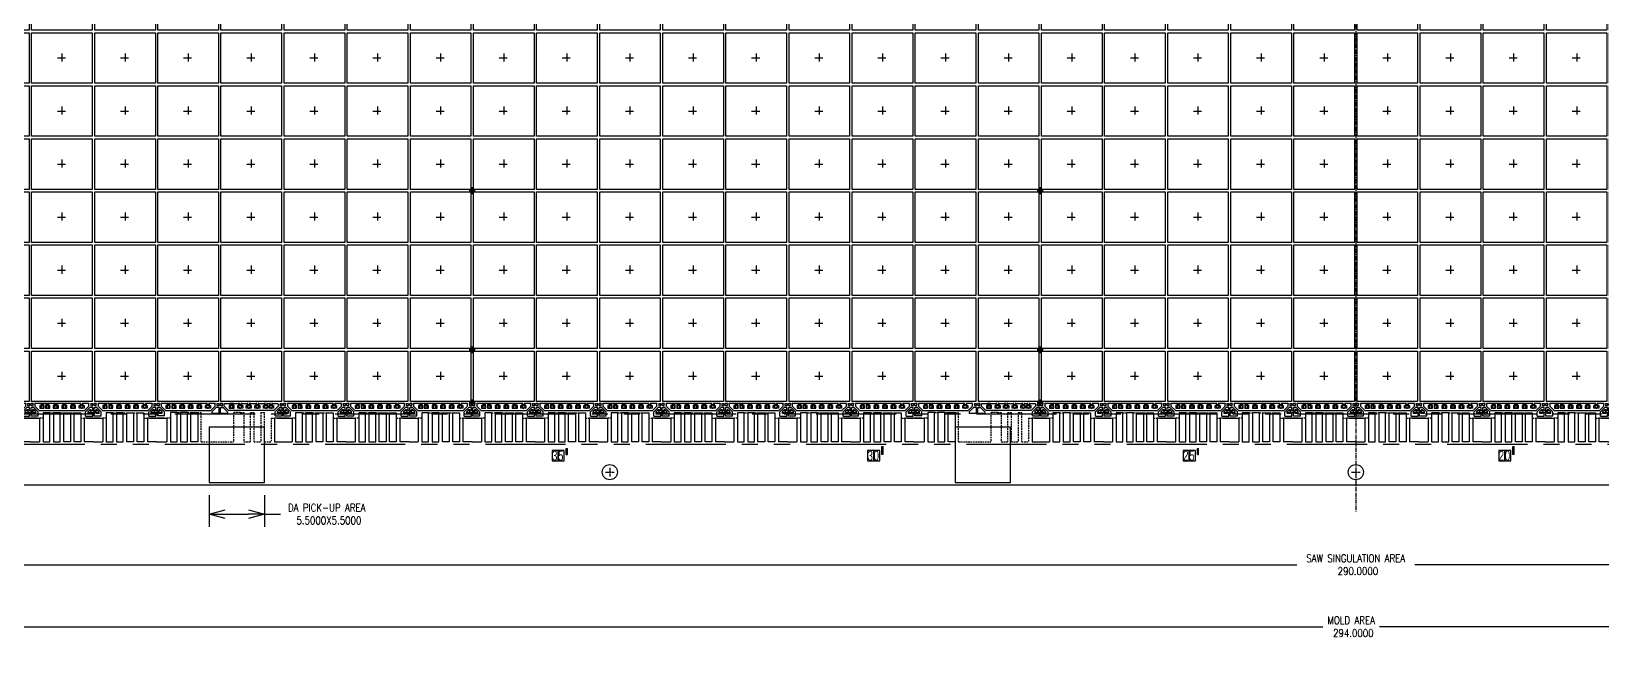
# Model space of a CAD drawing. Extents: x 0 to 864, y 0 to 559.
# Drawn here: x 182.7 to 493.7, y 220.7 to 342 of the extents above; entities that cross this region are included whole.
import ezdxf

# ---------------------------------------------------------------- set-up
doc = ezdxf.new("R2010")
doc.units = 0
doc.header["$LTSCALE"] = 12.7
doc.header["$MEASUREMENT"] = 0
doc.header["$PDMODE"] = 2
for name, pattern in [('CENTER', [2, 1.25, -0.25, 0.25, -0.25]), ('HIDDEN', [0.375, 0.25, -0.125]), ('PHANTOM', [2.5, 1.25, -0.25, 0.25, -0.25, 0.25, -0.25])]:
    doc.linetypes.add(name, pattern=pattern)
doc.layers.get('0').update_dxf_attribs({"linetype": 'CONTINUOUS'})
doc.layers.get('DEFPOINTS').update_dxf_attribs({"linetype": 'CONTINUOUS'})
for name, color, linetype in [('SH-01_CENTER', 2, 'CENTER'), ('SH-01_DIM', 4, 'CONTINUOUS'), ('SH-01_HATCH', 10, 'CONTINUOUS'), ('SH-01_HIDDEN', 6, 'HIDDEN'), ('SH-01_MISC', 5, 'CONTINUOUS'), ('SH-01_OBJECT', 7, 'CONTINUOUS'), ('SH-01_PHANTOM', 1, 'PHANTOM')]:
    doc.layers.add(name, color=color, linetype=linetype)
doc.styles.get("Standard").update_dxf_attribs({"font": 'simplex.shx', "width": 0.82})
doc.dimstyles.new('STANDARD$0', dxfattribs={"dimtxt": 0.18, "dimasz": 0.18, "dimexe": 0.18, "dimexo": 0.0625, "dimgap": 0.09, "dimtad": 0, "dimtih": 1, "dimtoh": 1, "dimdec": 4, "dimzin": 0, "dimdsep": 46, "dimtxsty": 'Standard', "dimcen": 0.09, "dimadec": 0, "dimazin": 0, "dimtfac": 1, "dimtdec": 4, "dimtofl": 0, "dimtmove": 0, "dimatfit": 3, "dimfxl": 1, "dimtolj": 1, "dimtzin": 0, "dimarcsym": 0})
pattern_1 = [(45, (204.533842, 204.71789), (-0.022097087, 0.022097087), [])]
pattern_2 = [(45, (237.58964, 197.382512), (-0.02209709, 0.02209709), [])]

# ---------------------------------------------------------------- blocks, each defined once
blk = doc.blocks.new('_Open30')
at = {"color": 0, "lineweight": -2}
for p, q in [((-1, 0.268), (0, 0)), ((0, 0), (-1, -0.268)), ((0, 0), (-1, 0))]:
    blk.add_line(p, q, dxfattribs=at)
blk = doc.blocks.new('*D138')
at = {"layer": 'DEFPOINTS', "color": 0, "ltscale": 0.05, "transparency": 16777216}
for p in [(739.03, 268.06), (151.03, 266.01), (739.03, 224.22)]:
    blk.add_point(p, dxfattribs=at)
at = {"layer": 'SH-01_DIM', "ltscale": 0.05, "transparency": 16777216}
for p, q in [((739.03, 265.52), (739.03, 221.68)), ((151.03, 263.47), (151.03, 221.68)), ((154.21, 224.22), (438.48, 224.22)), ((735.86, 224.22), (449.76, 224.22))]:
    blk.add_line(p, q, dxfattribs=at)
at = {"layer": 'SH-01_DIM', "ltscale": 0.05, "transparency": 16777216, "xscale": 3.175000000000011, "yscale": 3.175000000000011, "zscale": 3.175000000000011, "rotation": 180}
blk.add_blockref('_Open30', (151.03, 224.22), dxfattribs=at)
at = {"layer": 'SH-01_DIM', "ltscale": 0.05, "transparency": 16777216, "xscale": 3.175000000000011, "yscale": 3.175000000000011, "zscale": 3.175000000000011}
blk.add_blockref('_Open30', (739.03, 224.22), dxfattribs=at)
at = {"layer": 'SH-01_DIM', "ltscale": 0.05, "transparency": 16777216, "insert": (444.12, 224.22), "char_height": 1.524, "attachment_point": 5}
blk.add_mtext('\\A1;MOLD AREA\\P 294.0000', dxfattribs=at)
blk = doc.blocks.new('*D146')
at = {"layer": 'DEFPOINTS', "color": 0, "ltscale": 0.05, "transparency": 16777216}
for p in [(217.91, 252.76), (228.91, 252.76), (228.91, 246.5)]:
    blk.add_point(p, dxfattribs=at)
at = {"layer": 'SH-01_DIM', "ltscale": 0.05, "transparency": 16777216}
for p, q in [((217.91, 250.22), (217.91, 243.96)), ((228.91, 250.22), (228.91, 243.96)), ((221.08, 246.5), (225.73, 246.5)), ((228.91, 246.5), (232.08, 246.5))]:
    blk.add_line(p, q, dxfattribs=at)
at = {"layer": 'SH-01_DIM', "ltscale": 0.05, "transparency": 16777216, "xscale": 3.175000000000011, "yscale": 3.175000000000011, "zscale": 3.175000000000011, "rotation": 180}
blk.add_blockref('_Open30', (217.91, 246.5), dxfattribs=at)
at = {"layer": 'SH-01_DIM', "ltscale": 0.05, "transparency": 16777216, "xscale": 3.175000000000011, "yscale": 3.175000000000011, "zscale": 3.175000000000011}
blk.add_blockref('_Open30', (228.91, 246.5), dxfattribs=at)
at = {"layer": 'SH-01_DIM', "ltscale": 0.05, "transparency": 16777216, "insert": (241.23, 246.5), "char_height": 1.524, "attachment_point": 5}
blk.add_mtext('\\A1;DA PICK-UP AREA\\P 5.5000X5.5000', dxfattribs=at)
blk = doc.blocks.new('A$C548803C5')
at = {"layer": 'SH-01_CENTER', "ltscale": 0.05}
for p, q in [((0.55, 1), (1.45, 1)), ((1, 1.45), (1, 0.55))]:
    blk.add_line(p, q, dxfattribs=at)
at = {"layer": 'SH-01_MISC', "ltscale": 0.05}
blk.add_lwpolyline([(-2, 3.5), (4, 3.5), (4, -1.5), (-2, -1.5)], close=True, dxfattribs=at)
blk = doc.blocks.new('A$C4C6C51ED')
at = {"layer": 'SH-01_HATCH', "ltscale": 0.05}
h = blk.add_hatch(dxfattribs=at)
h.set_pattern_fill('ANSI31', color=10, scale=0.25)
h.set_pattern_definition([(45, (33.0558, -7.33538), (-0.02209709, 0.02209709), [])])
h.paths.add_polyline_path([(24.08, 3.58), (24.06, 3.58), (24.06, 3.76), (24.08, 3.76)])
h.paths.add_polyline_path([(24.58, 3.58), (24.56, 3.58), (24.56, 3.76), (24.58, 3.76)])
h.paths.add_polyline_path([(24.34, 3.58), (24.33, 3.58), (24.33, 3.76), (24.34, 3.76)])
h.paths.add_polyline_path([(25.19, 3.58), (25.18, 3.58), (25.18, 3.76), (25.19, 3.76)])
h.paths.add_polyline_path([(25.43, 3.58), (25.41, 3.58), (25.41, 3.76), (25.43, 3.76)])
h.paths.add_polyline_path([(26.28, 3.58), (26.26, 3.58), (26.26, 3.76), (26.28, 3.76)])
h.paths.add_polyline_path([(26.04, 3.58), (26.03, 3.58), (26.03, 3.58), (26.03, 3.76), (26.04, 3.76)])
h.paths.add_polyline_path([(27.13, 3.58), (27.11, 3.58), (27.11, 3.76), (27.13, 3.76)])
h.paths.add_polyline_path([(26.89, 3.58), (26.88, 3.58), (26.88, 3.58), (26.88, 3.76), (26.89, 3.76)])
h.paths.add_polyline_path([(27.74, 3.58), (27.73, 3.58), (27.73, 3.76), (27.74, 3.76)])
h = blk.add_hatch(dxfattribs=at)
h.set_pattern_fill('ANSI31', color=10, scale=0.25)
h.paths.add_polyline_path([(23.03, 2.85), (22.85, 2.85), (22.85, 2.83), (23.03, 2.83)])
h.paths.add_polyline_path([(28.95, 2.85), (28.78, 2.85), (28.78, 2.83), (28.95, 2.83)])
at = {"layer": 'SH-01_HIDDEN'}
for p, q in [((23.83, 3.76), (23.83, 3.83)), ((23.83, 3.58), (23.83, 3.43)), ((23.87, 3.83), (23.87, 3.71)), ((23.87, 3.66), (23.87, 3.71)), ((24.03, 3.71), (24.03, 3.83)), ((24.03, 3.71), (24.03, 3.66)), ((24.08, 3.83), (24.08, 3.76)), ((24.08, 3.43), (24.08, 3.58)), ((24.33, 3.76), (24.33, 3.83)), ((24.33, 3.58), (24.33, 3.43)), ((24.37, 3.83), (24.37, 3.71)), ((24.37, 3.66), (24.37, 3.71)), ((24.53, 3.71), (24.53, 3.83)), ((24.53, 3.71), (24.53, 3.66)), ((24.58, 3.83), (24.58, 3.76)), ((24.58, 3.43), (24.58, 3.58)), ((25.18, 3.76), (25.18, 3.83)), ((25.18, 3.58), (25.18, 3.43)), ((25.22, 3.83), (25.22, 3.71)), ((25.22, 3.66), (25.22, 3.71)), ((25.38, 3.71), (25.38, 3.83)), ((25.38, 3.71), (25.38, 3.66)), ((25.43, 3.83), (25.43, 3.76)), ((25.43, 3.43), (25.43, 3.58)), ((26.03, 3.76), (26.03, 3.83)), ((26.03, 3.58), (26.03, 3.43)), ((26.07, 3.83), (26.07, 3.71)), ((26.07, 3.66), (26.07, 3.71)), ((26.23, 3.71), (26.23, 3.83)), ((26.23, 3.71), (26.23, 3.66)), ((26.28, 3.83), (26.28, 3.76)), ((26.28, 3.43), (26.28, 3.58)), ((26.88, 3.76), (26.88, 3.83)), ((26.88, 3.58), (26.88, 3.43)), ((26.92, 3.83), (26.92, 3.71)), ((26.92, 3.66), (26.92, 3.71)), ((27.08, 3.71), (27.08, 3.83)), ((27.08, 3.71), (27.08, 3.66)), ((27.13, 3.83), (27.13, 3.76)), ((27.13, 3.43), (27.13, 3.58)), ((27.73, 3.83), (27.73, 3.76)), ((27.73, 3.43), (27.73, 3.58)), ((27.77, 3.71), (27.77, 3.83)), ((27.77, 3.71), (27.77, 3.66)), ((27.93, 3.83), (27.93, 3.71)), ((27.93, 3.66), (27.93, 3.71)), ((27.98, 3.76), (27.98, 3.83)), ((27.98, 3.58), (27.98, 3.43)), ((22.85, 3.08), (22.78, 3.08)), ((22.78, 3.04), (22.95, 3.04)), ((22.95, 2.88), (22.78, 2.88)), ((22.78, 2.83), (22.85, 2.83)), ((22.95, 3.04), (22.9, 3.04)), ((22.9, 2.88), (22.95, 2.88)), ((23.03, 3.08), (23.18, 3.08)), ((23.18, 3.08), (23.03, 3.08)), ((23.18, 2.83), (23.03, 2.83)), ((23.03, 2.83), (23.18, 2.83)), ((23.22, 3.08), (23.3, 3)), ((28.51, 3), (28.59, 3.08)), ((28.62, 3.08), (28.78, 3.08)), ((28.78, 2.83), (28.62, 2.83)), ((29.03, 3.04), (28.85, 3.04)), ((28.85, 2.88), (29.03, 2.88)), ((28.95, 3.08), (29.03, 3.08)), ((29.03, 2.83), (28.95, 2.83))]:
    blk.add_line(p, q, dxfattribs=at)
at = {"layer": 'SH-01_HIDDEN', "ltscale": 0.05}
for p, q in [((22.93, 2.33), (22.78, 2.33)), ((24.04, 2.33), (23.69, 2.33)), ((24.71, 2.86), (25.06, 2.86)), ((25.73, 2.86), (26.08, 2.86)), ((26.75, 2.86), (27.1, 2.86)), ((27.76, 2.33), (28.11, 2.33)), ((28.88, 2.33), (29.03, 2.33))]:
    blk.add_line(p, q, dxfattribs=at)
at = {"layer": 'SH-01_HIDDEN'}
for centre, radius, start, end in [((23.95, 3.43), 0.125, 182.3383, 357.6617), ((23.95, 3.66), 0.08, 180, 0), ((24.45, 3.43), 0.125, 182.3383, 357.6617), ((24.45, 3.66), 0.08, 180, 0), ((25.3, 3.43), 0.125, 182.3383, 357.6617), ((25.3, 3.66), 0.08, 180, 0), ((26.15, 3.43), 0.125, 182.3383, 357.6617), ((26.15, 3.66), 0.08, 180, 0), ((27, 3.43), 0.125, 182.3383, 357.6617), ((27, 3.66), 0.08, 180, 0), ((27.85, 3.43), 0.125, 182.3383, 357.6617), ((27.85, 3.66), 0.08, 180, 0), ((22.95, 2.96), 0.08, 270, 90), ((23.18, 2.96), 0.125, 72.4715, 87.6837), ((23.18, 2.96), 0.125, 272.3376, 17.4828), ((28.63, 2.96), 0.125, 162.5194, 267.665), ((28.63, 2.96), 0.124, 92.3096, 107.5292), ((28.85, 2.96), 0.08, 90, 270)]:
    blk.add_arc(centre, radius, start, end, dxfattribs=at)
at = {"layer": 'SH-01_OBJECT'}
for p, q in [((22.84, 3.56), (22.84, 3.77)), ((23.05, 3.77), (22.84, 3.77)), ((23.05, 3.56), (22.84, 3.56)), ((22.85, 3.38), (23.12, 3.38)), ((22.85, 3.08), (22.85, 3.38)), ((22.9, 3.56), (23.05, 3.56)), ((23.12, 3.38), (22.9, 3.38)), ((23.03, 3.08), (23.03, 3.18)), ((23.03, 3.18), (23.11, 3.18)), ((23.05, 3.77), (23.05, 3.76)), ((23.05, 3.76), (23.05, 3.71)), ((23.05, 3.56), (23.05, 3.71)), ((23.11, 3.18), (23.3, 2.99)), ((23.55, 2.95), (23.12, 3.38)), ((23.23, 3.71), (23.23, 3.76)), ((23.83, 3.76), (23.23, 3.76)), ((23.23, 3.71), (23.23, 3.49)), ((23.23, 3.49), (23.66, 3.06)), ((23.83, 3.58), (23.7, 3.58)), ((23.7, 3.58), (23.7, 3.31)), ((23.7, 3.31), (24.13, 3.31)), ((23.83, 3.76), (23.83, 3.58)), ((23.83, 3.71), (23.83, 3.58)), ((24.06, 3.58), (24.06, 3.76)), ((24.08, 3.58), (24.08, 3.76)), ((24.33, 3.76), (24.08, 3.76)), ((24.08, 3.58), (24.08, 3.71)), ((24.13, 3.58), (24.08, 3.58)), ((24.13, 3.31), (24.13, 3.58)), ((24.33, 3.58), (24.28, 3.58)), ((24.28, 3.58), (24.28, 3.31)), ((24.28, 3.31), (24.7, 3.31)), ((24.33, 3.76), (24.33, 3.58)), ((24.33, 3.71), (24.33, 3.58)), ((24.34, 3.76), (24.34, 3.58)), ((24.56, 3.58), (24.56, 3.76)), ((24.58, 3.58), (24.58, 3.76)), ((25.18, 3.76), (24.58, 3.76)), ((24.58, 3.58), (24.58, 3.71)), ((24.7, 3.58), (24.58, 3.58)), ((24.7, 3.31), (24.7, 3.58)), ((25.18, 3.58), (25.05, 3.58)), ((25.05, 3.58), (25.05, 3.31)), ((25.05, 3.31), (25.55, 3.31)), ((25.18, 3.76), (25.18, 3.58)), ((25.18, 3.71), (25.18, 3.58)), ((25.19, 3.76), (25.19, 3.58)), ((25.41, 3.58), (25.41, 3.76)), ((25.43, 3.58), (25.43, 3.76)), ((26.03, 3.76), (25.43, 3.76)), ((25.43, 3.58), (25.43, 3.71)), ((25.55, 3.58), (25.43, 3.58)), ((25.55, 3.31), (25.55, 3.58)), ((26.03, 3.58), (25.9, 3.58)), ((25.9, 3.58), (25.9, 3.31)), ((25.9, 3.31), (26.4, 3.31)), ((26.03, 3.76), (26.03, 3.58)), ((26.03, 3.71), (26.03, 3.58)), ((26.04, 3.76), (26.04, 3.58)), ((26.26, 3.58), (26.26, 3.76)), ((26.28, 3.58), (26.28, 3.76)), ((26.88, 3.76), (26.28, 3.76)), ((26.28, 3.58), (26.28, 3.71)), ((26.4, 3.58), (26.28, 3.58)), ((26.4, 3.31), (26.4, 3.58)), ((26.88, 3.58), (26.75, 3.58)), ((26.75, 3.58), (26.75, 3.31)), ((26.75, 3.31), (27.25, 3.31)), ((26.88, 3.76), (26.88, 3.58)), ((26.88, 3.71), (26.88, 3.58)), ((26.89, 3.58), (26.89, 3.76)), ((27.11, 3.76), (27.11, 3.58)), ((27.13, 3.58), (27.13, 3.76)), ((27.73, 3.76), (27.13, 3.76)), ((27.13, 3.58), (27.13, 3.71)), ((27.25, 3.58), (27.13, 3.58)), ((27.25, 3.31), (27.25, 3.58)), ((27.6, 3.58), (27.73, 3.58)), ((27.6, 3.31), (27.6, 3.58)), ((28.1, 3.31), (27.6, 3.31)), ((27.73, 3.58), (27.73, 3.76)), ((27.74, 3.76), (27.74, 3.58)), ((28.58, 3.76), (27.98, 3.76)), ((27.98, 3.76), (27.98, 3.58)), ((27.98, 3.71), (27.98, 3.58)), ((27.98, 3.58), (28.1, 3.58)), ((28.1, 3.58), (28.1, 3.31)), ((28.15, 3.06), (28.58, 3.49)), ((28.68, 3.38), (28.25, 2.95)), ((28.5, 2.99), (28.7, 3.18)), ((28.58, 3.76), (28.58, 3.71)), ((28.58, 3.49), (28.58, 3.71)), ((28.95, 3.38), (28.68, 3.38)), ((28.7, 3.18), (28.78, 3.18)), ((28.75, 3.77), (28.75, 3.56)), ((28.75, 3.77), (28.97, 3.77)), ((28.75, 3.56), (28.97, 3.56)), ((28.78, 3.18), (28.78, 3.08)), ((28.95, 3.08), (28.95, 3.38)), ((28.97, 3.56), (28.97, 3.77)), ((23.45, 2.33), (22.78, 2.33)), ((22.85, 3.08), (23.03, 3.08)), ((23.03, 2.85), (22.85, 2.85)), ((22.85, 2.53), (22.85, 2.83)), ((23.03, 2.83), (22.85, 2.83)), ((23.55, 2.53), (22.85, 2.53)), ((23.03, 2.78), (23.03, 2.83)), ((23.3, 2.78), (23.03, 2.78)), ((23.3, 2.99), (23.3, 2.78)), ((23.55, 2.53), (23.55, 2.95)), ((23.66, 3.06), (28.15, 3.06)), ((28.25, 2.53), (28.25, 2.95)), ((28.25, 2.53), (28.95, 2.53)), ((28.35, 2.33), (29.03, 2.33)), ((28.5, 2.78), (28.5, 2.99)), ((28.78, 2.78), (28.5, 2.78)), ((28.78, 3.08), (28.95, 3.08)), ((28.78, 2.85), (28.95, 2.85)), ((28.95, 2.83), (28.78, 2.83)), ((28.78, 2.83), (28.78, 2.78)), ((28.95, 2.53), (28.95, 2.83)), ((22.78, -0.04), (23.69, -0.04)), ((29.03, -0.04), (28.11, -0.04))]:
    blk.add_line(p, q, dxfattribs=at)
at = {"layer": 'SH-01_OBJECT', "ltscale": 0.05}
for p, q in [((24.06, 3.76), (24.08, 3.76)), ((24.06, 3.58), (24.08, 3.58)), ((24.33, 3.76), (24.34, 3.76)), ((24.33, 3.58), (24.34, 3.58)), ((24.56, 3.76), (24.58, 3.76)), ((24.56, 3.58), (24.58, 3.58)), ((25.18, 3.76), (25.19, 3.76)), ((25.18, 3.58), (25.19, 3.58)), ((25.41, 3.76), (25.43, 3.76)), ((25.41, 3.58), (25.43, 3.58)), ((26.03, 3.76), (26.04, 3.76)), ((26.03, 3.58), (26.04, 3.58)), ((26.26, 3.76), (26.28, 3.76)), ((26.26, 3.58), (26.28, 3.58)), ((26.89, 3.76), (26.88, 3.76)), ((26.89, 3.58), (26.88, 3.58)), ((27.13, 3.76), (27.11, 3.76)), ((27.13, 3.58), (27.11, 3.58)), ((27.73, 3.76), (27.74, 3.76)), ((27.73, 3.58), (27.74, 3.58)), ((22.78, 2.33), (23.69, 2.33)), ((22.85, 2.83), (22.85, 2.85)), ((23.03, 2.83), (23.03, 2.85)), ((23.69, 2.33), (23.69, -0.04)), ((28.11, 2.33), (28.11, -0.04)), ((29.03, 2.33), (28.11, 2.33)), ((28.78, 2.83), (28.78, 2.85)), ((28.95, 2.83), (28.95, 2.85))]:
    blk.add_line(p, q, dxfattribs=at)
for points in [[(24.71, 2.86), (24.04, 2.86), (24.04, -0.04), (24.71, -0.04)], [(25.73, 2.86), (25.06, 2.86), (25.06, -0.04), (25.73, -0.04)], [(26.08, 2.86), (26.75, 2.86), (26.75, -0.04), (26.08, -0.04)], [(27.1, 2.86), (27.76, 2.86), (27.76, -0.04), (27.1, -0.04)]]:
    blk.add_lwpolyline(points, close=True, dxfattribs=at)
blk = doc.blocks.new('1')
at = {"layer": 'SH-01_HATCH', "ltscale": 0.05}
h = blk.add_hatch(dxfattribs=at)
h.set_pattern_fill('ANSI31', color=10, scale=0.25)
h.set_pattern_definition(pattern_2)
h.paths.add_polyline_path([(228.61, 208.3), (228.6, 208.3), (228.6, 208.48), (228.61, 208.48)])
h.paths.add_polyline_path([(229.11, 208.3), (229.1, 208.3), (229.1, 208.48), (229.11, 208.48)])
h.paths.add_polyline_path([(228.88, 208.3), (228.86, 208.3), (228.86, 208.48), (228.88, 208.48)])
h.paths.add_polyline_path([(229.73, 208.3), (229.71, 208.3), (229.71, 208.48), (229.73, 208.48)])
h.paths.add_polyline_path([(229.96, 208.3), (229.95, 208.3), (229.95, 208.48), (229.96, 208.48)])
h.paths.add_polyline_path([(230.81, 208.3), (230.8, 208.3), (230.8, 208.48), (230.81, 208.48)])
h.paths.add_polyline_path([(230.58, 208.3), (230.56, 208.3), (230.56, 208.3), (230.56, 208.48), (230.58, 208.48)])
h.paths.add_polyline_path([(231.66, 208.3), (231.65, 208.3), (231.65, 208.48), (231.66, 208.48)])
h.paths.add_polyline_path([(231.43, 208.3), (231.41, 208.3), (231.41, 208.3), (231.41, 208.48), (231.43, 208.48)])
h.paths.add_polyline_path([(232.28, 208.3), (232.26, 208.3), (232.26, 208.48), (232.28, 208.48)])
h = blk.add_hatch(dxfattribs=at)
h.set_pattern_fill('ANSI31', color=10, scale=0.25)
h.set_pattern_definition(pattern_2)
h.paths.add_polyline_path([(238.51, 208.3), (238.53, 208.3), (238.53, 208.48), (238.51, 208.48)])
h.paths.add_polyline_path([(238.01, 208.3), (238.03, 208.3), (238.03, 208.48), (238.01, 208.48)])
h.paths.add_polyline_path([(238.25, 208.3), (238.26, 208.3), (238.26, 208.48), (238.25, 208.48)])
h.paths.add_polyline_path([(237.4, 208.3), (237.41, 208.3), (237.41, 208.48), (237.4, 208.48)])
h.paths.add_polyline_path([(237.16, 208.3), (237.18, 208.3), (237.18, 208.48), (237.16, 208.48)])
h.paths.add_polyline_path([(236.31, 208.3), (236.33, 208.3), (236.33, 208.48), (236.31, 208.48)])
h.paths.add_polyline_path([(236.55, 208.3), (236.56, 208.3), (236.56, 208.3), (236.56, 208.48), (236.55, 208.48)])
h.paths.add_polyline_path([(235.46, 208.3), (235.48, 208.3), (235.48, 208.48), (235.46, 208.48)])
h.paths.add_polyline_path([(235.7, 208.3), (235.71, 208.3), (235.71, 208.3), (235.71, 208.48), (235.7, 208.48)])
h.paths.add_polyline_path([(234.85, 208.3), (234.86, 208.3), (234.86, 208.48), (234.85, 208.48)])
h = blk.add_hatch(dxfattribs=at)
h.set_pattern_fill('ANSI31', color=10, scale=0.25)
h.set_pattern_definition(pattern_1)
h.paths.add_polyline_path([(227.56, 207.57), (227.39, 207.57), (227.39, 207.55), (227.56, 207.55)])
h = blk.add_hatch(dxfattribs=at)
h.set_pattern_fill('ANSI31', color=10, scale=0.25)
h.set_pattern_definition(pattern_1)
h.paths.add_polyline_path([(239.56, 207.57), (239.74, 207.57), (239.74, 207.55), (239.56, 207.55)])
for p, q in [((228.36, 208.48), (227.76, 208.48)), ((233.11, 208.48), (232.51, 208.48)), ((234.01, 208.48), (234.61, 208.48)), ((238.76, 208.48), (239.36, 208.48))]:
    blk.add_line(p, q)
at = {"layer": 'SH-01_HIDDEN'}
for p, q in [((228.36, 208.48), (228.36, 208.55)), ((228.41, 208.55), (228.41, 208.43)), ((228.41, 208.38), (228.41, 208.43)), ((228.57, 208.43), (228.57, 208.55)), ((228.57, 208.43), (228.57, 208.38)), ((228.61, 208.55), (228.61, 208.48)), ((228.86, 208.48), (228.86, 208.55)), ((228.91, 208.55), (228.91, 208.43)), ((228.91, 208.38), (228.91, 208.43)), ((229.07, 208.43), (229.07, 208.55)), ((229.07, 208.43), (229.07, 208.38)), ((229.11, 208.55), (229.11, 208.48)), ((229.71, 208.48), (229.71, 208.55)), ((229.76, 208.55), (229.76, 208.43)), ((229.76, 208.38), (229.76, 208.43)), ((229.92, 208.43), (229.92, 208.55)), ((229.92, 208.43), (229.92, 208.38)), ((229.96, 208.55), (229.96, 208.48)), ((230.56, 208.48), (230.56, 208.55)), ((230.61, 208.55), (230.61, 208.43)), ((230.61, 208.38), (230.61, 208.43)), ((230.77, 208.43), (230.77, 208.55)), ((230.77, 208.43), (230.77, 208.38)), ((230.81, 208.55), (230.81, 208.48)), ((231.41, 208.48), (231.41, 208.55)), ((231.46, 208.55), (231.46, 208.43)), ((231.46, 208.38), (231.46, 208.43)), ((231.62, 208.43), (231.62, 208.55)), ((231.62, 208.43), (231.62, 208.38)), ((231.66, 208.55), (231.66, 208.48)), ((232.26, 208.55), (232.26, 208.48)), ((232.31, 208.43), (232.31, 208.55)), ((232.31, 208.43), (232.31, 208.38)), ((232.47, 208.55), (232.47, 208.43)), ((232.47, 208.38), (232.47, 208.43)), ((232.51, 208.48), (232.51, 208.55)), ((234.61, 208.48), (234.61, 208.55)), ((234.66, 208.55), (234.66, 208.43)), ((234.66, 208.38), (234.66, 208.43)), ((234.82, 208.43), (234.82, 208.55)), ((234.82, 208.43), (234.82, 208.38)), ((234.86, 208.55), (234.86, 208.48)), ((235.46, 208.55), (235.46, 208.48)), ((235.51, 208.43), (235.51, 208.55)), ((235.51, 208.43), (235.51, 208.38)), ((235.67, 208.55), (235.67, 208.43)), ((235.67, 208.38), (235.67, 208.43)), ((235.71, 208.48), (235.71, 208.55)), ((236.31, 208.55), (236.31, 208.48)), ((236.36, 208.43), (236.36, 208.55)), ((236.36, 208.43), (236.36, 208.38)), ((236.52, 208.55), (236.52, 208.43)), ((236.52, 208.38), (236.52, 208.43)), ((236.56, 208.48), (236.56, 208.55)), ((237.16, 208.55), (237.16, 208.48)), ((237.21, 208.43), (237.21, 208.55)), ((237.21, 208.43), (237.21, 208.38)), ((237.37, 208.55), (237.37, 208.43)), ((237.37, 208.38), (237.37, 208.43)), ((237.41, 208.48), (237.41, 208.55)), ((238.01, 208.55), (238.01, 208.48)), ((238.06, 208.43), (238.06, 208.55)), ((238.06, 208.43), (238.06, 208.38)), ((238.22, 208.55), (238.22, 208.43)), ((238.22, 208.38), (238.22, 208.43)), ((238.26, 208.48), (238.26, 208.55)), ((238.51, 208.55), (238.51, 208.48)), ((238.56, 208.43), (238.56, 208.55)), ((238.56, 208.43), (238.56, 208.38)), ((238.72, 208.55), (238.72, 208.43)), ((238.72, 208.38), (238.72, 208.43)), ((238.76, 208.48), (238.76, 208.55)), ((227.72, 207.8), (227.31, 207.8)), ((227.31, 207.76), (227.49, 207.76)), ((227.49, 207.6), (227.31, 207.6)), ((227.31, 207.55), (227.72, 207.55)), ((227.44, 207.8), (227.72, 207.8)), ((227.49, 207.76), (227.44, 207.76)), ((227.44, 207.6), (227.49, 207.6)), ((227.72, 207.55), (227.44, 207.55)), ((227.75, 207.8), (227.83, 207.71)), ((228.36, 208.3), (228.36, 208.15)), ((228.61, 208.15), (228.61, 208.3)), ((228.86, 208.3), (228.86, 208.15)), ((229.11, 208.15), (229.11, 208.3)), ((229.71, 208.3), (229.71, 208.15)), ((229.96, 208.15), (229.96, 208.3)), ((230.56, 208.3), (230.56, 208.15)), ((230.81, 208.15), (230.81, 208.3)), ((231.41, 208.3), (231.41, 208.15)), ((231.66, 208.15), (231.66, 208.3)), ((232.26, 208.15), (232.26, 208.3)), ((232.51, 208.3), (232.51, 208.15)), ((234.61, 208.3), (234.61, 208.15)), ((234.86, 208.15), (234.86, 208.3)), ((235.46, 208.15), (235.46, 208.3)), ((235.71, 208.3), (235.71, 208.15)), ((236.31, 208.15), (236.31, 208.3)), ((236.56, 208.3), (236.56, 208.15)), ((237.16, 208.15), (237.16, 208.3)), ((237.41, 208.3), (237.41, 208.15)), ((238.01, 208.15), (238.01, 208.3)), ((238.26, 208.3), (238.26, 208.15)), ((238.51, 208.15), (238.51, 208.3)), ((238.76, 208.3), (238.76, 208.15)), ((239.38, 207.8), (239.29, 207.71)), ((239.69, 207.8), (239.41, 207.8)), ((239.41, 207.8), (239.81, 207.8)), ((239.41, 207.55), (239.69, 207.55)), ((239.81, 207.55), (239.41, 207.55)), ((239.64, 207.76), (239.69, 207.76)), ((239.81, 207.76), (239.64, 207.76)), ((239.69, 207.6), (239.64, 207.6)), ((239.64, 207.6), (239.81, 207.6))]:
    blk.add_line(p, q, dxfattribs=at)
at = {"layer": 'SH-01_HIDDEN', "ltscale": 0.05}
for p, q in [((227.56, 207.05), (227.41, 207.05)), ((228.68, 207.05), (228.33, 207.05)), ((229.34, 207.58), (229.69, 207.58)), ((230.36, 207.58), (230.71, 207.58)), ((231.38, 207.58), (231.73, 207.58)), ((231.73, 204.68), (231.73, 207.58)), ((235.59, 207.58), (234.93, 207.58)), ((234.93, 207.58), (234.93, 204.68)), ((235.59, 207.58), (235.94, 207.58)), ((235.94, 207.58), (235.94, 204.68)), ((236.61, 204.68), (236.61, 207.58)), ((236.61, 207.58), (236.96, 207.58)), ((236.96, 204.68), (236.96, 207.58)), ((237.63, 207.58), (237.63, 204.68)), ((237.63, 207.58), (237.98, 207.58)), ((237.98, 204.68), (237.98, 207.58)), ((238.65, 207.05), (238.65, 204.68)), ((238.65, 207.05), (239, 207.05)), ((239.76, 207.05), (239.91, 207.05)), ((231.73, 204.68), (234.93, 204.68)), ((235.94, 204.68), (236.61, 204.68)), ((236.96, 204.68), (237.63, 204.68)), ((237.98, 204.68), (238.65, 204.68))]:
    blk.add_line(p, q, dxfattribs=at)
at = {"layer": 'SH-01_HIDDEN'}
for centre, radius, start, end in [((228.49, 208.38), 0.08, 180, 0), ((228.99, 208.38), 0.08, 180, 0), ((229.84, 208.38), 0.08, 180, 0), ((230.69, 208.38), 0.08, 180, 0), ((231.54, 208.38), 0.08, 180, 0), ((232.39, 208.38), 0.08, 180, 0), ((234.74, 208.38), 0.08, 180, 0), ((235.59, 208.38), 0.08, 180, 0), ((236.44, 208.38), 0.08, 180, 0), ((237.29, 208.38), 0.08, 180, 0), ((238.14, 208.38), 0.08, 180, 0), ((238.64, 208.38), 0.08, 180, 0), ((227.49, 207.68), 0.08, 270, 90), ((227.71, 207.68), 0.125, 72.4715, 87.6837), ((227.71, 207.68), 0.125, 272.3376, 17.4828), ((228.49, 208.15), 0.125, 182.3383, 357.6617), ((228.99, 208.15), 0.125, 182.3383, 357.6617), ((229.84, 208.15), 0.125, 182.3383, 357.6617), ((230.69, 208.15), 0.125, 182.3383, 357.6617), ((231.54, 208.15), 0.125, 182.3383, 357.6617), ((232.39, 208.15), 0.125, 182.3383, 357.6617), ((234.74, 208.15), 0.125, 182.3383, 357.6617), ((235.59, 208.15), 0.125, 182.3383, 357.6617), ((236.44, 208.15), 0.125, 182.3383, 357.6617), ((237.29, 208.15), 0.125, 182.3383, 357.6617), ((238.14, 208.15), 0.125, 182.3383, 357.6617), ((238.64, 208.15), 0.125, 182.3383, 357.6617), ((239.41, 207.68), 0.125, 162.5172, 267.6624), ((239.41, 207.68), 0.125, 92.3163, 107.5285), ((239.64, 207.68), 0.08, 90, 270)]:
    blk.add_arc(centre, radius, start, end, dxfattribs=at)
at = {"layer": 'SH-01_OBJECT'}
for p, q in [((227.37, 208.28), (227.37, 208.49)), ((227.59, 208.49), (227.37, 208.49)), ((227.59, 208.49), (227.59, 208.48)), ((227.59, 208.48), (227.59, 208.43)), ((227.59, 208.28), (227.59, 208.43)), ((227.76, 208.43), (227.76, 208.48)), ((227.76, 208.43), (227.76, 208.21)), ((228.36, 208.48), (228.36, 208.3)), ((228.36, 208.43), (228.36, 208.3)), ((228.6, 208.3), (228.6, 208.48)), ((228.61, 208.3), (228.61, 208.48)), ((228.86, 208.48), (228.61, 208.48)), ((228.61, 208.3), (228.61, 208.43)), ((228.86, 208.48), (228.86, 208.3)), ((228.86, 208.43), (228.86, 208.3)), ((228.88, 208.48), (228.88, 208.3)), ((229.1, 208.3), (229.1, 208.48)), ((229.11, 208.3), (229.11, 208.48)), ((229.71, 208.48), (229.11, 208.48)), ((229.11, 208.3), (229.11, 208.43)), ((229.71, 208.48), (229.71, 208.3)), ((229.71, 208.43), (229.71, 208.3)), ((229.73, 208.48), (229.73, 208.3)), ((229.95, 208.3), (229.95, 208.48)), ((229.96, 208.3), (229.96, 208.48)), ((230.56, 208.48), (229.96, 208.48)), ((229.96, 208.3), (229.96, 208.43)), ((230.56, 208.48), (230.56, 208.3)), ((230.56, 208.43), (230.56, 208.3)), ((230.58, 208.48), (230.58, 208.3)), ((230.8, 208.3), (230.8, 208.48)), ((230.81, 208.3), (230.81, 208.48)), ((231.41, 208.48), (230.81, 208.48)), ((230.81, 208.3), (230.81, 208.43)), ((231.41, 208.48), (231.41, 208.3)), ((231.41, 208.43), (231.41, 208.3)), ((231.43, 208.3), (231.43, 208.48)), ((231.65, 208.48), (231.65, 208.3)), ((231.66, 208.3), (231.66, 208.48)), ((232.26, 208.48), (231.66, 208.48)), ((231.66, 208.3), (231.66, 208.43)), ((232.26, 208.3), (232.26, 208.48)), ((232.28, 208.48), (232.28, 208.3)), ((232.51, 208.48), (232.51, 208.3)), ((232.51, 208.43), (232.51, 208.3)), ((233.11, 208.48), (233.11, 208.43)), ((233.11, 208.21), (233.11, 208.43)), ((233.29, 208.49), (233.29, 208.28)), ((233.29, 208.49), (233.5, 208.49)), ((233.5, 208.28), (233.5, 208.49)), ((233.62, 208.28), (233.62, 208.49)), ((233.84, 208.49), (233.62, 208.49)), ((233.84, 208.49), (233.84, 208.48)), ((233.84, 208.48), (233.84, 208.43)), ((233.84, 208.28), (233.84, 208.43)), ((234.01, 208.48), (234.01, 208.43)), ((234.01, 208.21), (234.01, 208.43)), ((234.61, 208.48), (234.61, 208.3)), ((234.61, 208.43), (234.61, 208.3)), ((234.85, 208.48), (234.85, 208.3)), ((234.86, 208.3), (234.86, 208.48)), ((234.86, 208.48), (235.46, 208.48)), ((235.46, 208.3), (235.46, 208.48)), ((235.46, 208.3), (235.46, 208.43)), ((235.48, 208.48), (235.48, 208.3)), ((235.7, 208.3), (235.7, 208.48)), ((235.71, 208.48), (235.71, 208.3)), ((235.71, 208.48), (236.31, 208.48)), ((235.71, 208.43), (235.71, 208.3)), ((236.31, 208.3), (236.31, 208.48)), ((236.31, 208.3), (236.31, 208.43)), ((236.33, 208.3), (236.33, 208.48)), ((236.55, 208.48), (236.55, 208.3)), ((236.56, 208.48), (236.56, 208.3)), ((236.56, 208.48), (237.16, 208.48)), ((236.56, 208.43), (236.56, 208.3)), ((237.16, 208.3), (237.16, 208.48)), ((237.16, 208.3), (237.16, 208.43)), ((237.18, 208.3), (237.18, 208.48)), ((237.4, 208.48), (237.4, 208.3)), ((237.41, 208.48), (237.41, 208.3)), ((237.41, 208.48), (238.01, 208.48)), ((237.41, 208.43), (237.41, 208.3)), ((238.01, 208.3), (238.01, 208.48)), ((238.01, 208.3), (238.01, 208.43)), ((238.03, 208.3), (238.03, 208.48)), ((238.25, 208.48), (238.25, 208.3)), ((238.26, 208.48), (238.26, 208.3)), ((238.26, 208.48), (238.51, 208.48)), ((238.26, 208.43), (238.26, 208.3)), ((238.51, 208.3), (238.51, 208.48)), ((238.51, 208.3), (238.51, 208.43)), ((238.53, 208.3), (238.53, 208.48)), ((238.76, 208.48), (238.76, 208.3)), ((238.76, 208.43), (238.76, 208.3)), ((239.36, 208.43), (239.36, 208.48)), ((239.36, 208.43), (239.36, 208.21)), ((239.54, 208.49), (239.54, 208.48)), ((239.54, 208.49), (239.75, 208.49)), ((239.54, 208.48), (239.54, 208.43)), ((239.54, 208.28), (239.54, 208.43)), ((239.75, 208.28), (239.75, 208.49)), ((228.09, 207.05), (227.31, 207.05)), ((227.59, 208.28), (227.37, 208.28)), ((227.39, 208.1), (227.66, 208.1)), ((227.39, 207.8), (227.39, 208.1)), ((227.39, 207.8), (227.56, 207.8)), ((227.56, 207.57), (227.39, 207.57)), ((227.56, 207.55), (227.39, 207.55)), ((227.39, 207.25), (227.39, 207.55)), ((228.09, 207.25), (227.39, 207.25)), ((227.44, 208.28), (227.59, 208.28)), ((227.66, 208.1), (227.44, 208.1)), ((227.56, 207.8), (227.56, 207.9)), ((227.56, 207.9), (227.64, 207.9)), ((227.56, 207.5), (227.56, 207.55)), ((227.84, 207.5), (227.56, 207.5)), ((227.64, 207.9), (227.84, 207.71)), ((228.09, 207.67), (227.66, 208.1)), ((227.76, 208.21), (228.19, 207.78)), ((227.84, 207.71), (227.84, 207.5)), ((228.09, 207.25), (228.09, 207.67)), ((228.19, 207.78), (232.68, 207.78)), ((228.36, 208.3), (228.24, 208.3)), ((228.24, 208.3), (228.24, 208.03)), ((228.24, 208.03), (228.66, 208.03)), ((228.66, 208.3), (228.61, 208.3)), ((228.66, 208.03), (228.66, 208.3)), ((228.86, 208.3), (228.81, 208.3)), ((228.81, 208.3), (228.81, 208.03)), ((228.81, 208.03), (229.24, 208.03)), ((229.24, 208.3), (229.11, 208.3)), ((229.24, 208.03), (229.24, 208.3)), ((229.71, 208.3), (229.59, 208.3)), ((229.59, 208.3), (229.59, 208.03)), ((229.59, 208.03), (230.09, 208.03)), ((230.09, 208.3), (229.96, 208.3)), ((230.09, 208.03), (230.09, 208.3)), ((230.56, 208.3), (230.44, 208.3)), ((230.44, 208.3), (230.44, 208.03)), ((230.44, 208.03), (230.94, 208.03)), ((230.94, 208.3), (230.81, 208.3)), ((230.94, 208.03), (230.94, 208.3)), ((231.41, 208.3), (231.29, 208.3)), ((231.29, 208.3), (231.29, 208.03)), ((231.29, 208.03), (231.79, 208.03)), ((231.79, 208.3), (231.66, 208.3)), ((231.79, 208.03), (231.79, 208.3)), ((232.14, 208.3), (232.26, 208.3)), ((232.14, 208.03), (232.14, 208.3)), ((232.64, 208.03), (232.14, 208.03)), ((232.51, 208.3), (232.64, 208.3)), ((232.64, 208.3), (232.64, 208.03)), ((232.68, 207.78), (233.11, 208.21)), ((233.22, 208.1), (232.79, 207.67)), ((233.49, 207.5), (232.79, 207.5)), ((233.49, 208.1), (233.22, 208.1)), ((233.29, 208.28), (233.5, 208.28)), ((233.49, 207.5), (233.49, 208.1)), ((233.84, 208.28), (233.62, 208.28)), ((233.64, 208.1), (233.91, 208.1)), ((233.64, 207.5), (233.64, 208.1)), ((234.34, 207.5), (233.64, 207.5)), ((233.69, 208.28), (233.84, 208.28)), ((233.91, 208.1), (233.69, 208.1)), ((234.09, 207.5), (233.81, 207.5)), ((234.34, 207.67), (233.91, 208.1)), ((234.44, 207.78), (234.01, 208.21)), ((238.93, 207.78), (234.44, 207.78)), ((234.61, 208.3), (234.49, 208.3)), ((234.49, 208.3), (234.49, 208.03)), ((234.49, 208.03), (234.99, 208.03)), ((234.99, 208.3), (234.86, 208.3)), ((234.99, 208.03), (234.99, 208.3)), ((235.34, 208.3), (235.46, 208.3)), ((235.34, 208.03), (235.34, 208.3)), ((235.84, 208.03), (235.34, 208.03)), ((235.71, 208.3), (235.84, 208.3)), ((235.84, 208.3), (235.84, 208.03)), ((236.19, 208.3), (236.31, 208.3)), ((236.19, 208.03), (236.19, 208.3)), ((236.69, 208.03), (236.19, 208.03)), ((236.56, 208.3), (236.69, 208.3)), ((236.69, 208.3), (236.69, 208.03)), ((237.04, 208.3), (237.16, 208.3)), ((237.04, 208.03), (237.04, 208.3)), ((237.54, 208.03), (237.04, 208.03)), ((237.41, 208.3), (237.54, 208.3)), ((237.54, 208.3), (237.54, 208.03)), ((237.89, 208.3), (238.01, 208.3)), ((237.89, 208.03), (237.89, 208.3)), ((238.31, 208.03), (237.89, 208.03)), ((238.26, 208.3), (238.31, 208.3)), ((238.31, 208.3), (238.31, 208.03)), ((238.46, 208.3), (238.51, 208.3)), ((238.46, 208.03), (238.46, 208.3)), ((238.89, 208.03), (238.46, 208.03)), ((238.76, 208.3), (238.89, 208.3)), ((238.89, 208.3), (238.89, 208.03)), ((239.36, 208.21), (238.93, 207.78)), ((239.04, 207.67), (239.47, 208.1)), ((239.04, 207.25), (239.04, 207.67)), ((239.04, 207.25), (239.74, 207.25)), ((239.24, 207.05), (239.91, 207.05)), ((239.48, 207.9), (239.29, 207.71)), ((239.29, 207.71), (239.29, 207.5)), ((239.29, 207.5), (239.56, 207.5)), ((239.47, 208.1), (239.69, 208.1)), ((239.74, 208.1), (239.47, 208.1)), ((239.56, 207.9), (239.48, 207.9)), ((239.69, 208.28), (239.54, 208.28)), ((239.54, 208.28), (239.75, 208.28)), ((239.56, 207.8), (239.56, 207.9)), ((239.74, 207.8), (239.56, 207.8)), ((239.56, 207.57), (239.74, 207.57)), ((239.56, 207.5), (239.56, 207.55)), ((239.56, 207.55), (239.74, 207.55)), ((239.74, 207.8), (239.74, 208.1)), ((239.74, 207.25), (239.74, 207.55)), ((227.31, 204.68), (228.33, 204.68)), ((239, 204.68), (239.91, 204.68))]:
    blk.add_line(p, q, dxfattribs=at)
at = {"layer": 'SH-01_OBJECT', "ltscale": 0.05}
for p, q in [((228.6, 208.48), (228.61, 208.48)), ((228.86, 208.48), (228.88, 208.48)), ((229.1, 208.48), (229.11, 208.48)), ((229.71, 208.48), (229.73, 208.48)), ((229.95, 208.48), (229.96, 208.48)), ((230.56, 208.48), (230.58, 208.48)), ((230.8, 208.48), (230.81, 208.48)), ((231.43, 208.48), (231.41, 208.48)), ((231.66, 208.48), (231.65, 208.48)), ((232.26, 208.48), (232.28, 208.48)), ((234.86, 208.48), (234.85, 208.48)), ((235.46, 208.48), (235.48, 208.48)), ((235.7, 208.48), (235.71, 208.48)), ((236.33, 208.48), (236.31, 208.48)), ((236.56, 208.48), (236.55, 208.48)), ((237.18, 208.48), (237.16, 208.48)), ((237.41, 208.48), (237.4, 208.48)), ((238.03, 208.48), (238.01, 208.48)), ((238.26, 208.48), (238.25, 208.48)), ((238.53, 208.48), (238.51, 208.48)), ((227.39, 207.55), (227.39, 207.57)), ((227.41, 207.05), (228.33, 207.05)), ((227.56, 207.55), (227.56, 207.57)), ((228.33, 207.05), (228.33, 204.68)), ((228.6, 208.3), (228.61, 208.3)), ((228.86, 208.3), (228.88, 208.3)), ((229.1, 208.3), (229.11, 208.3)), ((229.71, 208.3), (229.73, 208.3)), ((229.95, 208.3), (229.96, 208.3)), ((230.56, 208.3), (230.58, 208.3)), ((230.8, 208.3), (230.81, 208.3)), ((231.43, 208.3), (231.41, 208.3)), ((231.66, 208.3), (231.65, 208.3)), ((232.26, 208.3), (232.28, 208.3)), ((232.79, 207.67), (232.79, 207.5)), ((234.34, 207.67), (234.34, 207.5)), ((234.86, 208.3), (234.85, 208.3)), ((235.46, 208.3), (235.48, 208.3)), ((235.7, 208.3), (235.71, 208.3)), ((236.33, 208.3), (236.31, 208.3)), ((236.56, 208.3), (236.55, 208.3)), ((237.18, 208.3), (237.16, 208.3)), ((237.41, 208.3), (237.4, 208.3)), ((238.03, 208.3), (238.01, 208.3)), ((238.26, 208.3), (238.25, 208.3)), ((238.53, 208.3), (238.51, 208.3)), ((239, 207.05), (239, 204.68)), ((239.91, 207.05), (239, 207.05)), ((239.56, 207.55), (239.56, 207.57)), ((239.74, 207.55), (239.74, 207.57))]:
    blk.add_line(p, q, dxfattribs=at)
for points in [[(229.34, 207.58), (228.68, 207.58), (228.68, 204.68), (229.34, 204.68)], [(230.36, 207.58), (229.69, 207.58), (229.69, 204.68), (230.36, 204.68)], [(230.71, 207.58), (231.38, 207.58), (231.38, 204.68), (230.71, 204.68)]]:
    blk.add_lwpolyline(points, close=True, dxfattribs=at)
blk = doc.blocks.new('*D175')
at = {"layer": 'DEFPOINTS', "color": 0, "ltscale": 0.05, "transparency": 16777216}
for p in [(155.03, 266.26), (735.03, 266.26), (735.03, 236.48)]:
    blk.add_point(p, dxfattribs=at)
at = {"layer": 'SH-01_DIM', "ltscale": 0.05, "transparency": 16777216}
for p, q in [((155.03, 263.72), (155.03, 233.94)), ((735.03, 263.72), (735.03, 233.94)), ((158.21, 236.48), (433.35, 236.48)), ((731.86, 236.48), (456.71, 236.48))]:
    blk.add_line(p, q, dxfattribs=at)
at = {"layer": 'SH-01_DIM', "ltscale": 0.05, "transparency": 16777216, "xscale": 3.175000000000011, "yscale": 3.175000000000011, "zscale": 3.175000000000011, "rotation": 180}
blk.add_blockref('_Open30', (155.03, 236.48), dxfattribs=at)
at = {"layer": 'SH-01_DIM', "ltscale": 0.05, "transparency": 16777216, "xscale": 3.175000000000011, "yscale": 3.175000000000011, "zscale": 3.175000000000011}
blk.add_blockref('_Open30', (735.03, 236.48), dxfattribs=at)
at = {"layer": 'SH-01_DIM', "ltscale": 0.05, "transparency": 16777216, "insert": (445.03, 236.48), "char_height": 1.524, "attachment_point": 5}
blk.add_mtext('\\A1;SAW SINGULATION AREA\\P 290.0000', dxfattribs=at)
blk = doc.blocks.new('A$C1C491FD5')
at = {"layer": 'SH-01_HATCH', "ltscale": 0.05}
h = blk.add_hatch(dxfattribs=at)
h.set_pattern_fill('ANSI31', color=10, scale=0.25)
h.set_pattern_definition([(45, (-0.27461, 0.535512), (-0.0220971, 0.0220971), [])])
h.paths.add_polyline_path([(-0.53, 1.19), (-0.65, 1.19), (-0.65, 1.09), (-0.75, 1.09), (-0.75, 0.97), (-0.65, 0.97), (-0.65, 0.87), (-0.53, 0.87), (-0.53, 0.97), (-0.43, 0.97), (-0.43, 1.09), (-0.53, 1.09)])
at = {"layer": 'SH-01_HIDDEN', "ltscale": 0.05}
for q in [(-0.75, 1.09), (-0.87, 0.97)]:
    blk.add_line((-0.87, 1.09), q, dxfattribs=at)
at = {"layer": 'SH-01_HIDDEN'}
for p, q in [((-0.87, 0.97), (-0.75, 0.97)), ((-0.65, 1.3), (-0.65, 1.19)), ((-0.53, 1.3), (-0.65, 1.3)), ((-0.65, 0.87), (-0.65, 0.75)), ((-0.65, 0.75), (-0.53, 0.75)), ((-0.53, 1.19), (-0.53, 1.3)), ((-0.53, 0.75), (-0.53, 0.87)), ((-0.32, 1.09), (-0.43, 1.09)), ((-0.43, 0.97), (-0.32, 0.97)), ((-0.32, 0.97), (-0.32, 1.09))]:
    blk.add_line(p, q, dxfattribs=at)
at = {"layer": 'SH-01_OBJECT'}
for p, q in [((-0.75, 1.09), (-0.65, 1.09)), ((-0.75, 1.09), (-0.75, 0.97)), ((-0.75, 0.97), (-0.65, 0.97)), ((-0.53, 1.19), (-0.65, 1.19)), ((-0.65, 0.87), (-0.65, 0.97)), ((-0.65, 0.87), (-0.53, 0.87)), ((-0.53, 1.19), (-0.53, 1.09)), ((-0.43, 1.09), (-0.53, 1.09)), ((-0.53, 1.09), (-0.53, 1.09)), ((-0.43, 0.97), (-0.53, 0.97)), ((-0.53, 0.87), (-0.53, 0.97)), ((-0.43, 0.97), (-0.43, 1.09))]:
    blk.add_line(p, q, dxfattribs=at)
at = {"layer": 'SH-01_OBJECT', "ltscale": 0.05}
blk.add_line((-0.65, 1.19), (-0.65, 1.09), dxfattribs=at)
blk = doc.blocks.new('A$C1bd9a56c')
at = {"layer": 'SH-01_OBJECT', "ltscale": 0.05, "xscale": 2, "yscale": 2, "zscale": 2}
blk.add_blockref('A$C1C491FD5', (0.94, -2.3), dxfattribs=at)

msp = doc.modelspace()

# ---------------------------------------------------------------- linework, layer by layer
at = {"layer": 'SH-01_CENTER', "ltscale": 0.05}
for p, q in [((445.03313, 447.49668), (445.03313, 247.03179)), ((297.28313, 255.66424), (297.28313, 253.94424)), ((445.03313, 255.66424), (445.03313, 253.94424)), ((296.42313, 254.80424), (298.14313, 254.80424)), ((444.17313, 254.80424), (445.89313, 254.80424))]:
    msp.add_line(p, q, dxfattribs=at)
at = {"layer": 'SH-01_OBJECT', "ltscale": 0.05}
for p, q in [((288.65813, 259.46424), (288.90813, 259.46424)), ((288.65813, 258.26424), (288.65813, 259.46424)), ((288.65813, 258.26424), (288.90813, 258.26424)), ((288.90813, 258.26424), (288.90813, 259.46424)), ((351.15813, 258.26424), (351.15813, 259.86424)), ((351.15813, 259.86424), (351.40813, 259.86424)), ((351.40813, 258.26424), (351.15813, 258.26424)), ((351.40813, 258.26424), (351.40813, 259.86424)), ((413.65813, 259.46424), (413.90813, 259.46424)), ((413.65813, 258.26424), (413.65813, 259.46424)), ((413.65813, 258.26424), (413.90813, 258.26424)), ((413.90813, 258.26424), (413.90813, 259.46424)), ((476.15813, 258.26424), (476.15813, 259.86424)), ((476.15813, 259.86424), (476.40813, 259.86424)), ((476.40813, 258.26424), (476.15813, 258.26424)), ((476.40813, 258.26424), (476.40813, 259.86424))]:
    msp.add_line(p, q, dxfattribs=at)
at = {"layer": 'SH-01_OBJECT'}
msp.add_line((146.76518, 252.26424), (743.30108, 252.26424), dxfattribs=at)
for centre in [(297.28313, 254.80424), (445.03313, 254.80424)]:
    msp.add_circle(centre, 1.5, dxfattribs=at)
at = {"layer": 'SH-01_PHANTOM'}
for p, q in [((735.03313, 266.26424), (155.03313, 266.26424)), ((217.90813, 263.76424), (217.90813, 252.76424)), ((217.90813, 263.76424), (228.90813, 263.76424)), ((228.90813, 252.76424), (228.90813, 263.76424)), ((365.65813, 263.76424), (365.65813, 252.76424)), ((365.65813, 263.76424), (376.65813, 263.76424)), ((376.65813, 252.76424), (376.65813, 263.76424)), ((733.03313, 260.26424), (157.03313, 260.26424)), ((217.90813, 252.76424), (228.90813, 252.76424)), ((365.65813, 252.76424), (376.65813, 252.76424))]:
    msp.add_line(p, q, dxfattribs=at)
for points in [[(285.85813, 257.06424), (287.05813, 257.06424), (287.05813, 259.06424), (285.85813, 259.06424)], [(287.05813, 257.06424), (288.25813, 257.06424), (288.25813, 259.06424), (287.05813, 259.06424)], [(348.35813, 257.06424), (349.55813, 257.06424), (349.55813, 259.06424), (348.35813, 259.06424)], [(349.55813, 257.06424), (350.75813, 257.06424), (350.75813, 259.06424), (349.55813, 259.06424)], [(410.85813, 257.06424), (412.05813, 257.06424), (412.05813, 259.06424), (410.85813, 259.06424)], [(412.05813, 257.06424), (413.25813, 257.06424), (413.25813, 259.06424), (412.05813, 259.06424)], [(473.35813, 257.06424), (474.55813, 257.06424), (474.55813, 259.06424), (473.35813, 259.06424)], [(474.55813, 257.06424), (475.75813, 257.06424), (475.75813, 259.06424), (474.55813, 259.06424)]]:
    msp.add_lwpolyline(points, close=True, dxfattribs=at)

# ---------------------------------------------------------------- block references
at = {"layer": 'SH-01_HIDDEN', "ltscale": 0.05}
for p in [(270.28313, 310.76424), (382.78313, 310.76424)]:
    msp.add_blockref('A$C1bd9a56c', p, dxfattribs=at)
at = {"layer": 'SH-01_MISC', "ltscale": 0.05, "xscale": 2, "yscale": 2, "zscale": 2, "row_count": 15, "column_count": 46, "row_spacing": 10.5, "column_spacing": 12.5}
msp.add_blockref('A$C548803C5', (161.78313, 271.76424), dxfattribs=at)
at = {"layer": 'SH-01_OBJECT', "ltscale": 0.05, "xscale": 2, "yscale": 2, "zscale": 2}
for p in [(271.22157, 276.96219), (383.72157, 276.96219), (271.22157, 266.46219), (383.72157, 266.46219)]:
    msp.add_blockref('A$C1C491FD5', p, dxfattribs=at)
at = {"layer": 'SH-01_OBJECT', "ltscale": 0.05, "xscale": 2, "yscale": 2, "zscale": 2, "row_count": 1, "row_spacing": 0, "column_spacing": 12.5}
for p, column_count in [((111.97586, 260.84677), 4), ((186.97586, 260.84677), 10), ((336.97586, 260.84677), 10)]:
    msp.add_blockref('A$C4C6C51ED', p, dxfattribs=dict(at, column_count=column_count))
at = {"layer": 'SH-01_OBJECT', "xscale": 2, "yscale": 2, "zscale": 2}
for p in [(-247.09183, -148.58901), (-97.09183, -148.58901)]:
    msp.add_blockref('1', p, dxfattribs=at)

# ---------------------------------------------------------------- texts
at = {"layer": 'SH-01_OBJECT', "char_height": 2, "width": 1.2, "attachment_point": 1}
for s, insert in [('{\\fSwis721 BdCnOul BT|b0|i0|c0|p82;3}', (285.85813, 259.06424)), ('{\\fSwis721 BdCnOul BT|b0|i0|c0|p82;5}', (287.05813, 259.06424)), ('{\\fSwis721 BdCnOul BT|b0|i0|c0|p82;3}', (348.35813, 259.06424)), ('{\\fSwis721 BdCnOul BT|b0|i0|c0|p82;0}', (349.55813, 259.06424)), ('{\\fSwis721 BdCnOul BT|b0|i0|c0|p82;2}', (410.85813, 259.06424)), ('{\\fSwis721 BdCnOul BT|b0|i0|c0|p82;5}', (412.05813, 259.06424)), ('{\\fSwis721 BdCnOul BT|b0|i0|c0|p82;2}', (473.35813, 259.06424)), ('{\\fSwis721 BdCnOul BT|b0|i0|c0|p82;0}', (474.55813, 259.06424))]:
    msp.add_mtext(s, dxfattribs=dict(at, insert=insert))

# ---------------------------------------------------------------- dimensions: what is measured, and where the dimension line sits
at = {"layer": 'SH-01_DIM', "ltscale": 0.05}
for base, p1, p2, text, picture, middle in [((739.03313, 224.22205), (151.03313, 266.01424), (739.03313, 268.06174), 'MOLD AREA\\P<>', '*D138', (444.11865, 224.22205)), ((228.90813, 246.50379), (217.90813, 252.76424), (228.90813, 252.76424), 'DA PICK-UP AREA\\P 5.5000X5.5000', '*D146', (241.23366, 246.50379))]:
    dim = msp.add_linear_dim(base=base, p1=p1, p2=p2, text=text, dimstyle='STANDARD$0', override={"dimscale": 25.4, "dimtxt": 0.06, "dimasz": 0.125, "dimexe": 0.1, "dimexo": 0.1, "dimgap": 0.01, "dimtih": 0, "dimtoh": 0, "dimlfac": 0.5, "dimzin": 1, "dimpost": ' <>\\X', "dimblk": 'Open30', "dimcen": -0.09, "dimclrd": 256, "dimclre": 256, "dimclrt": 256, "dimazin": 1, "dimtp": 0.03, "dimtm": 0.03, "dimtofl": 1, "dimldrblk": 'Open30', "dimlwd": 65535, "dimlwe": 65535}, dxfattribs=at)
    dim.commit()
    dim.dimension.update_dxf_attribs({"geometry": picture, "text_midpoint": middle, "dimtype": 160})
dim = msp.add_linear_dim(base=(735.03313, 236.48322), p1=(155.03313, 266.26424), p2=(735.03313, 266.26424), text='SAW SINGULATION AREA\\P<>', dimstyle='STANDARD$0', override={"dimscale": 25.4, "dimtxt": 0.06, "dimasz": 0.125, "dimexe": 0.1, "dimexo": 0.1, "dimgap": 0.01, "dimtih": 0, "dimtoh": 0, "dimlfac": 0.5, "dimzin": 1, "dimpost": ' <>\\X', "dimblk": 'Open30', "dimcen": -0.09, "dimclrd": 256, "dimclre": 256, "dimclrt": 256, "dimazin": 1, "dimtp": 0.03, "dimtm": 0.03, "dimtofl": 1, "dimldrblk": 'Open30', "dimlwd": 65535, "dimlwe": 65535}, dxfattribs=at)
dim.commit()
dim.dimension.update_dxf_attribs({"geometry": '*D175', "text_midpoint": (445.03313, 236.48322)})

doc.saveas('drawing.dxf')
